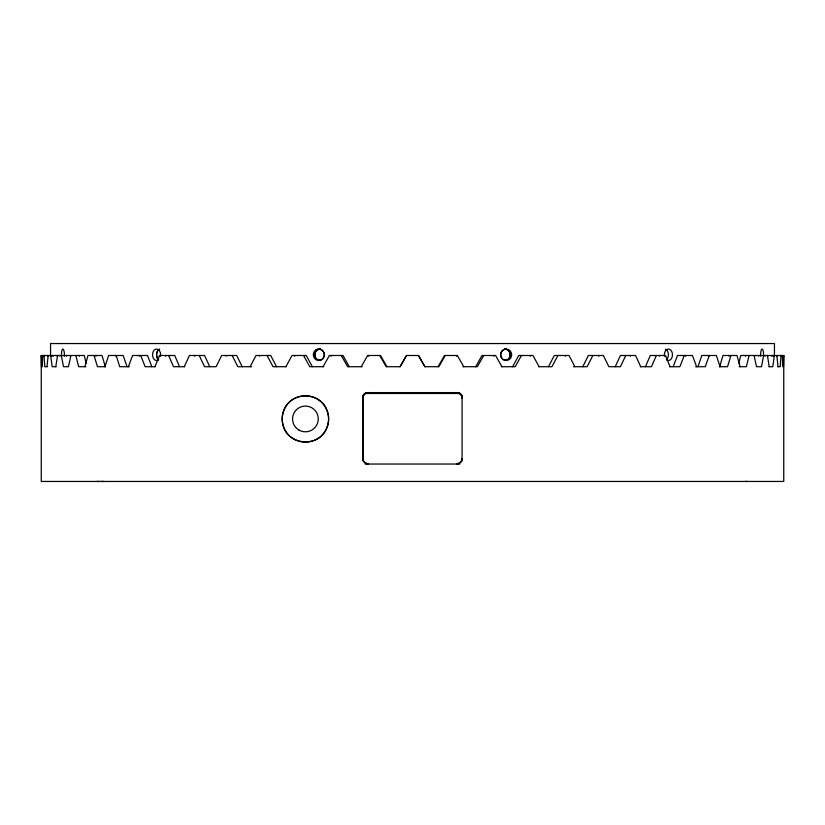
<?xml version="1.0" encoding="UTF-8"?>
<svg xmlns="http://www.w3.org/2000/svg" width="825" height="825" viewBox="0 0 825 825"><rect width="100%" height="100%" fill="white"/><g stroke="black" fill="none" stroke-linecap="round" stroke-linejoin="round"><path stroke-width="1.24" d="M774.469 355.493L774.417 356.204L774.469 343.551L50.531 343.551L50.583 356.204L50.583 355.493M782.337 356.204L782.296 355.493L782.812 366.713L783.523 366.713L783.75 355.493L783.75 481.449L41.25 481.449L41.25 355.493L70.125 355.493L70.249 356.204M362.969 460.814L362.969 395.814M462.031 397.949A5.332 5.29 90 0 0 460.463 394.164L456.679 392.597A5.352 5.352 0 0 1 462.031 397.949L462.031 395.814M783.688 356.204L783.698 355.493L754.875 355.493L754.741 356.204M42.663 356.204L42.704 355.493L42.188 366.713L41.477 366.713L41.302 355.493L41.302 356.204M51.913 356.204L51.944 355.493M780.986 356.204L781.028 355.493L780.192 366.713L777.893 366.713M771.767 356.204L771.818 355.493M57.193 356.204L57.265 355.493M46.963 366.713L48.149 355.493L48.067 356.204M774.232 356.204L774.324 355.493L772.819 366.713L768.962 366.713M765.188 356.204L765.28 355.493M66.351 356.204L66.464 355.493M55.749 366.713L57.595 355.493M763.651 355.493L761.496 366.713L756.515 366.713L754.071 355.493L740.726 355.493L738.86 363.206M79.313 356.204L79.468 355.493M749.141 355.493L746.357 366.713L739.2 366.713M95.917 356.204L96.112 355.493M84.903 366.713L87.997 355.493L102.032 355.493L105.322 366.713M719.678 366.713L722.968 355.493L736.993 355.493L740.097 366.713M730.929 355.493L727.557 366.713L719.462 366.713M129.236 366.713L119.697 366.713L116.222 355.493M104.95 366.713L108.632 355.493L123.183 355.493L127.019 366.713M697.981 366.713L701.817 355.493L716.368 355.493L720.05 366.713M695.764 366.713L705.303 366.713L709.242 355.493M139.322 356.204L139.59 355.493M128.37 366.713L132.588 355.493L147.5 355.493L151.841 366.713M673.159 366.713L677.5 355.493L692.412 355.493L696.63 366.713M684.296 355.493L679.841 366.713L669.56 366.713M165.639 356.204L165.938 355.493M154.904 366.713L159.617 355.493L174.725 355.493L179.53 366.713M159.307 356.204L159.617 355.493M645.47 366.713L650.275 355.493L665.383 355.493L670.096 366.713M656.37 355.493L651.451 366.713L640.293 366.713M194.669 356.204L194.989 355.493M184.264 366.713L189.41 355.493L204.559 355.493L209.756 366.713M615.244 366.713L620.441 355.493L635.59 355.493L640.736 366.713M625.773 355.493L620.441 366.713L608.881 366.713L603.353 355.493L588.338 355.493L582.79 366.713M226.081 356.204L226.421 355.493M592.845 355.493L587.153 366.713L573.437 366.713M259.524 356.204L259.896 355.493M548.47 366.713L554.297 355.493L569.023 355.493L574.87 366.713M250.13 366.713L255.977 355.493L270.703 355.493L276.53 366.713M294.659 356.204L295.041 355.493M557.937 355.493L551.956 366.713L538.663 366.713M512.655 366.713L518.708 355.493L532.971 355.493L539.086 366.713M285.914 366.713L292.019 355.493L306.292 355.493L312.345 366.713M331.073 356.204L331.464 355.493M521.431 355.493L515.223 366.713L501.291 366.713M475.747 366.713L481.965 355.493L495.608 355.493L501.909 366.713M368.383 356.204L368.785 355.493M438.147 366.713L444.448 355.493L457.339 355.493L463.763 366.713M323.091 366.713L329.392 355.493L343.035 355.493L349.253 366.713M400.857 365.661L406.581 355.493M483.739 355.493L477.376 366.713L462.877 366.713M361.237 366.713L367.661 355.493L380.552 355.493L386.853 366.713M445.263 355.493L438.807 366.713L424.731 366.713M399.96 366.713L406.436 355.493L418.564 355.493L425.04 366.713M745.233 481.449L747.553 481.449M47.108 366.713L44.808 366.713L43.973 355.493L44.014 356.204M56.038 366.713L52.181 366.713L50.676 355.493L50.768 356.204M85.8 366.713L78.643 366.713L75.869 355.493M105.538 366.713L97.443 366.713L94.071 355.493M155.44 366.713L145.159 366.713L140.704 355.493M184.707 366.713L173.549 366.713L168.63 355.493M251.563 366.713L237.847 366.713L232.155 355.493M286.337 366.713L273.044 366.713L267.063 355.493M323.709 366.713L309.777 366.713L303.569 355.493M362.123 366.713L347.624 366.713L341.261 355.493M400.269 366.713L386.193 366.713L379.737 355.493M365.496 392.597L459.525 392.597M364.155 393.494L460.845 393.494M365.104 464.032L459.896 464.032M101.032 481.449L104.043 481.449M96.69 481.449L99.578 481.449M418.419 355.493L424.143 365.661M456.215 355.493L456.617 356.204M493.536 355.493L493.927 356.204M529.959 355.493L530.341 356.204M565.104 355.493L565.476 356.204M242.21 366.713L236.662 355.493L221.647 355.493L216.119 366.713L204.559 366.713L199.227 355.493M598.579 355.493L598.929 356.204M630.011 355.493L630.341 356.204M665.383 355.493L665.692 356.204M659.062 355.493L659.361 356.204M685.41 355.493L685.678 356.204M115.768 355.493L116.005 356.204M708.768 355.493L709.005 356.204M728.887 355.493L729.083 356.204M86.14 363.206L84.284 355.493L70.929 355.493L68.444 366.713L63.504 366.713L61.349 355.493M745.532 355.493L745.697 356.204M767.405 355.493L769.251 366.713M758.526 355.493L758.649 356.204M776.933 356.204L776.841 355.493L778.037 366.713M59.72 355.493L59.812 356.204M767.735 355.493L767.817 356.204M53.182 355.493L53.233 356.204M773.046 355.493L773.087 356.204M462.031 458.669A5.332 5.29 -90 0 1 460.463 462.454L456.679 464.032A5.352 5.352 0 0 0 462.031 458.669L462.031 460.814M462.082 395.227L462.082 460.556M362.918 395.227L362.918 460.556M160.483 356.256A5.713 4.073 -90 0 0 156.554 349.068A5.713 4.001 -90 0 0 152.542 354.771A5.713 4.001 -90 0 0 156.554 360.484A5.713 4.073 -90 0 0 158.586 359.721A5.713 4.042 90 0 1 156.626 354.028A5.713 4.042 -90 0 1 159.586 349.253A5.713 4.042 90 0 0 156.626 354.028A5.713 4.042 -90 0 0 158.606 359.721M316.068 349.831A5.713 5.507 90 0 1 317.388 349.253M318.811 349.068A5.713 5.507 90 0 1 324.318 354.771A5.713 5.507 90 0 1 318.811 360.484M664.517 356.256A5.713 4.073 -90 0 1 668.446 349.068A5.713 4.001 90 0 1 672.458 354.771A5.713 4.001 90 0 1 668.446 360.484A5.713 4.073 -90 0 1 666.414 359.721A5.713 4.042 -90 0 0 668.374 354.028A5.713 4.042 -90 0 0 665.414 349.253M506.189 360.484A5.713 5.528 -90 0 1 500.651 354.771A5.713 5.528 -90 0 1 506.189 349.068M763.517 356.256A5.713 1.433 90 0 0 762.135 349.068A5.713 1.526 -90 0 0 760.66 356.256M64.34 356.256A5.713 1.526 90 0 0 62.865 349.068A5.713 1.433 -90 0 0 61.483 356.256M283.975 410.066L282.996 412.933A21.801 20.419 -90 0 0 282.996 424.947C287.42 445.83 319.739 447.944 326.844 427.824A22.636 22.007 -90 0 0 326.844 410.066C320.172 391.339 290.647 391.328 283.975 410.066M365.65 393.319L364.537 394.164A5.332 5.29 -90 0 0 362.969 397.949A5.352 5.352 0 0 1 368.321 392.597L365.65 393.319M368.321 464.032L364.537 462.464A5.332 5.29 -90 0 1 362.969 458.669A5.352 5.352 0 0 0 368.321 464.032M322.73 358.813A5.713 5.528 -90 0 0 320.244 349.253A5.713 5.528 -90 0 0 313.479 356.256A5.713 5.528 -90 0 0 322.73 358.813M502.27 350.738A5.713 5.528 90 0 0 504.756 360.288A5.713 5.528 90 0 0 511.521 353.296A5.713 5.528 90 0 0 502.27 350.738M510.211 354.771A5.713 5.517 -90 0 0 504.694 349.068A5.713 5.517 90 0 1 510.211 354.771A5.713 5.517 -90 0 1 504.694 360.484A5.713 5.517 90 0 0 510.211 354.771M314.789 354.771A5.713 5.517 90 0 0 320.306 360.484A5.713 5.517 -90 0 1 314.789 354.771A5.713 5.517 -90 0 1 320.306 349.068A5.713 5.517 90 0 0 314.789 354.771M293.803 439.034A23.203 23.203 0 0 0 328.608 418.945A23.203 23.203 0 0 0 293.803 398.846A23.203 23.203 0 0 0 293.803 439.034M298.98 430.073A12.849 12.849 0 0 0 318.264 418.945A12.849 12.849 0 0 0 298.98 407.808A12.849 12.849 0 0 0 298.98 430.073"/></g></svg>
